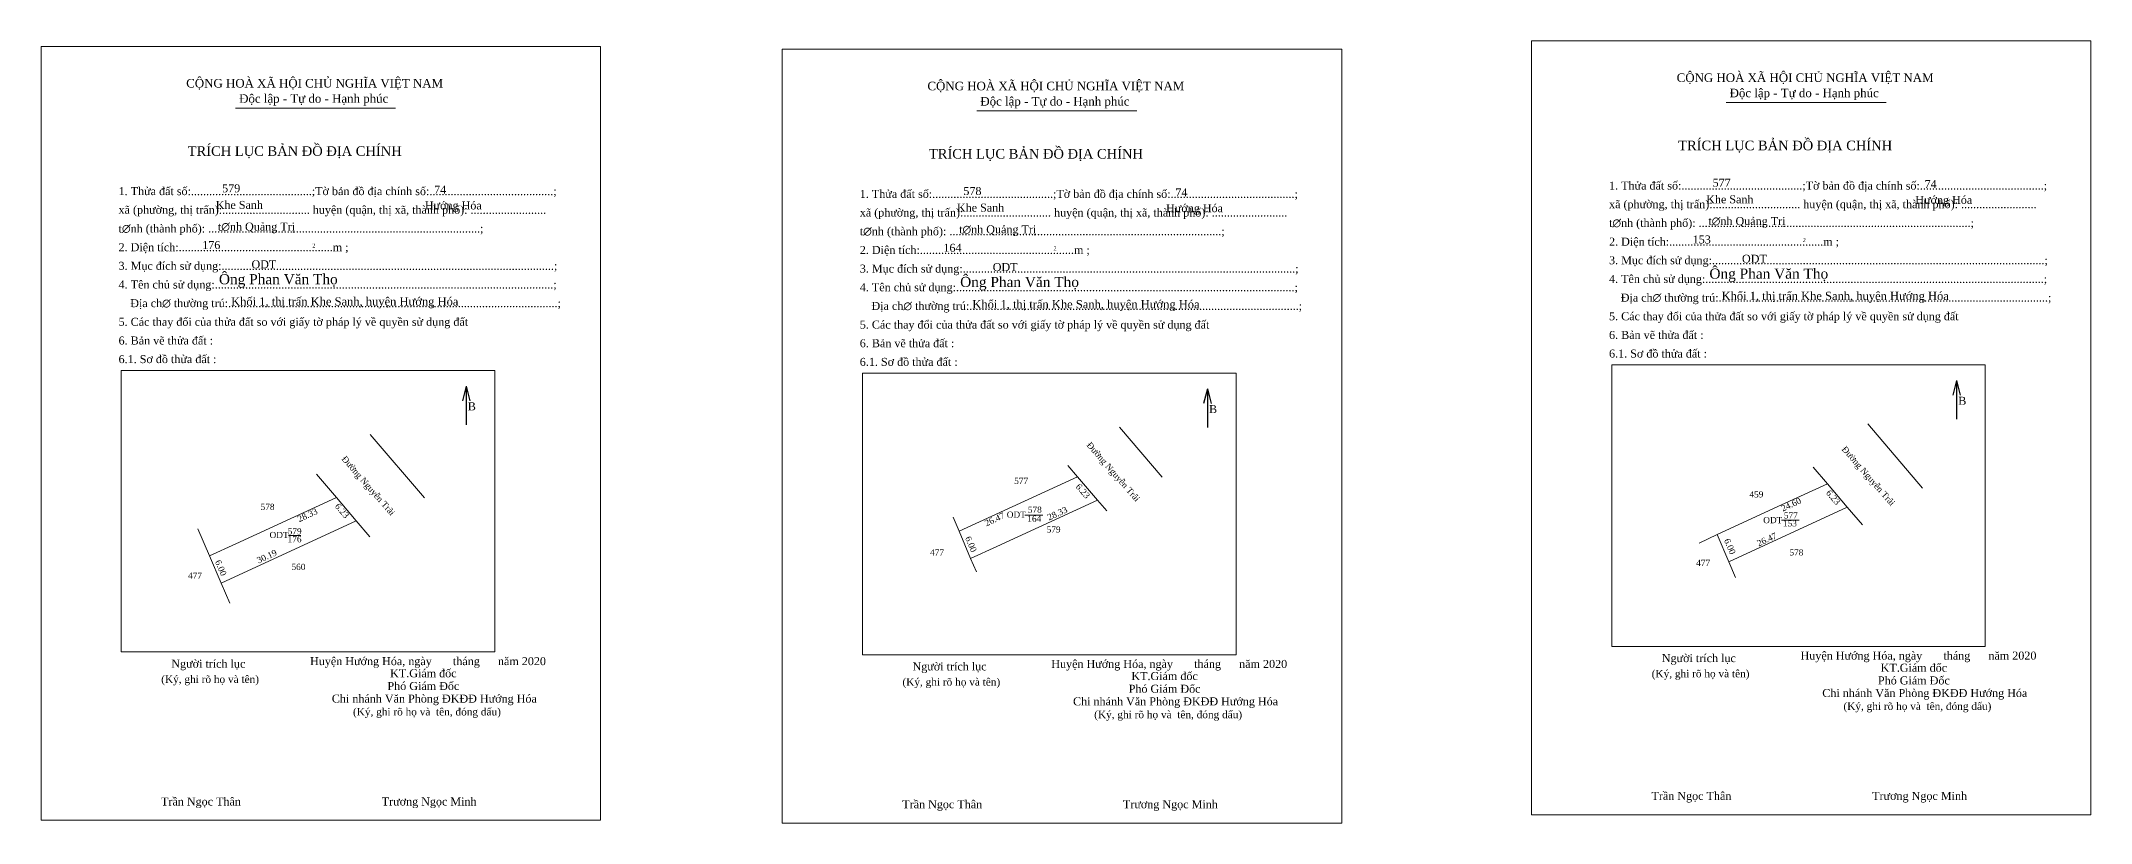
# Model space of a CAD drawing. Header units: metres. Extents: x 549612 to 552411, y 1838750 to 1839254.
# Drawn here: x 550593.6 to 551009.6, y 1838987.4 to 1839146.1 of the extents above; entities that cross this region are included whole.
import ezdxf
from ezdxf.enums import TextEntityAlignment as Align

# ---------------------------------------------------------------- set-up
doc = ezdxf.new("R2010")
doc.units = ezdxf.units.M
doc.header["$MEASUREMENT"] = 0
doc.linetypes.add('DGN Style 2', pattern=[15.8521, 9.51126, -6.34084])
doc.linetypes.add('DGN Style 3', pattern=[22.19294, 15.8521, -6.34084])
doc.layers.add('Level 10', color=7, linetype='Continuous', lineweight=0)
doc.styles.add('Style-VHtime', font='VHtime.shx')
doc.styles.add('Style-VHtimeb', font='VHtimeb.shx')
doc.styles.add('Style-Vntime', font='Vntime.shx')
doc.styles.add('Style-Vntimeb', font='Vntimeb.shx')
doc.styles.add('Style-Vntimei I 0.00000', font='Vntimei.shx')
doc.dimstyles.get("Standard").update_dxf_attribs({"dimtxt": 0.18, "dimasz": 0.18, "dimexe": 0.18, "dimexo": 0.0625, "dimgap": 0.09, "dimtad": 0, "dimtih": 1, "dimtoh": 1, "dimdec": 4, "dimzin": 0, "dimdsep": 46, "dimtxsty": 'Standard', "dimcen": 0.09, "dimadec": 0, "dimazin": 0, "dimtfac": 1, "dimtdec": 4, "dimtofl": 0, "dimtmove": 0, "dimatfit": 3, "dimfxl": 1, "dimtolj": 1, "dimtzin": 0, "dimarcsym": 0})

# ---------------------------------------------------------------- blocks, each defined once
blk = doc.blocks.new('TerminatorOpen_0.5')
at = {"color": 0, "linetype": 'ByBlock', "lineweight": -2}
for q in [(-1, 0.25), (-1, 0), (-1, -0.25)]:
    blk.add_line((0, 0), q, dxfattribs=at)

msp = doc.modelspace()

# ---------------------------------------------------------------- linework, layer by layer
at = {"layer": 'Level 10', "color": 7, "linetype": 'Continuous', "lineweight": 0, "ltscale": 19161337.188549}
for p, q in [((550633.058271, 1839132.525112), (550665.555514, 1839132.525112)), ((550935.568271, 1839133.655112), (550968.065514, 1839133.655112)), ((550783.498271, 1839131.965112), (550815.995514, 1839131.965112))]:
    msp.add_line(p, q, dxfattribs=at)
at = {"layer": 'Level 10', "color": 7, "linetype": 'Continuous', "lineweight": 13}
for p, q in [((550609.867814, 1839022.103058), (550609.867814, 1839079.272306)), ((550609.867814, 1839079.272306), (550685.68016, 1839079.272306)), ((550685.68016, 1839079.272306), (550685.68016, 1839022.103058)), ((550760.307814, 1839021.543058), (550760.307814, 1839078.712306)), ((550760.307814, 1839078.712306), (550836.12016, 1839078.712306)), ((550836.12016, 1839078.712306), (550836.12016, 1839021.543058)), ((550912.377814, 1839023.233058), (550912.377814, 1839080.402306)), ((550912.377814, 1839080.402306), (550988.19016, 1839080.402306)), ((550988.19016, 1839080.402306), (550988.19016, 1839023.233058))]:
    msp.add_line(p, q, dxfattribs=at)
at = {"layer": 'Level 10', "color": 7, "linetype": 'Continuous', "lineweight": 0}
for p, q in [((550671.39, 1839053.4), (550660.41, 1839066.25)), ((550821.13, 1839057.57), (550812.45, 1839067.74)), ((550975.48, 1839055.38), (550964.36, 1839068.4)), ((550653.52, 1839053.48), (550649.47, 1839058.22)), ((550779.9, 1839046.59), (550803.93, 1839057.68)), ((550803.93, 1839057.68), (550801.99, 1839059.94)), ((550807.98, 1839052.94), (550803.93, 1839057.68)), ((550953.27, 1839059.6), (550956.14, 1839056.24)), ((550633.11, 1839044.06), (550653.52, 1839053.48)), ((550657.57, 1839048.74), (550653.52, 1839053.48)), ((550946.82, 1839051.94), (550956.14, 1839056.24)), ((550960.19, 1839051.5), (550956.14, 1839056.24)), ((550778.68, 1839049.44), (550779.9, 1839046.59)), ((550787.57, 1839043.52), (550807.98, 1839052.94)), ((550793.28, 1839049.9), (550796.9, 1839049.9)), ((550809.88, 1839050.72), (550807.98, 1839052.94)), ((550933.8, 1839045.93), (550946.82, 1839051.94)), ((550936.16, 1839040.41), (550960.19, 1839051.5)), ((550963.26, 1839047.9), (550960.19, 1839051.5)), ((550625.44, 1839047.13), (550627.8, 1839041.61)), ((550630.16, 1839036.09), (550657.57, 1839048.74)), ((550643.81, 1839045.74), (550646.34, 1839045.74)), ((550660.35, 1839045.49), (550657.57, 1839048.74)), ((550779.9, 1839046.59), (550782.26, 1839041.07)), ((550930.09, 1839044.17), (550933.8, 1839045.93)), ((550933.8, 1839045.93), (550936.16, 1839040.41)), ((550946.83, 1839048.89), (550950.45, 1839048.89)), ((550627.8, 1839041.61), (550633.11, 1839044.06)), ((550627.8, 1839041.61), (550630.16, 1839036.09)), ((550782.26, 1839041.07), (550787.57, 1839043.52)), ((550782.26, 1839041.07), (550783.42, 1839038.35)), ((550936.16, 1839040.41), (550937.52, 1839037.23)), ((550630.16, 1839036.09), (550631.91, 1839031.99))]:
    msp.add_line(p, q, dxfattribs=at)
at = {"layer": 'Level 10', "color": 7, "linetype": 'Continuous', "lineweight": 0, "flags": 128}
for points in [[(550593.576001, 1839145.0053), (550707.137617, 1839145.0053), (550707.137617, 1838987.935365), (550593.576001, 1838987.935365), (550593.576001, 1839145.0053)], [(550896.086001, 1839146.1353), (551009.647617, 1839146.1353), (551009.647617, 1838989.065365), (550896.086001, 1838989.065365), (550896.086001, 1839146.1353)], [(550744.016001, 1839144.4453), (550857.577617, 1839144.4453), (550857.577617, 1838987.375365), (550744.016001, 1838987.375365), (550744.016001, 1839144.4453)]]:
    msp.add_lwpolyline(points, close=True, dxfattribs=at)
at = {"layer": 'Level 10', "color": 7, "linetype": 'Continuous', "lineweight": 13, "flags": 128}
for points in [[(550609.867814, 1839022.103058), (550685.68016, 1839022.103058)], [(550760.307814, 1839021.543058), (550836.12016, 1839021.543058)], [(550912.377814, 1839023.233058), (550988.19016, 1839023.233058)]]:
    msp.add_lwpolyline(points, dxfattribs=at)

# ---------------------------------------------------------------- texts
at = {"layer": 'Level 10', "color": 7, "linetype": 'Continuous', "lineweight": 0}
for s, height, style, p in [('CéNG HOµ X· HéI CHñ NGHÜA VIÖT NAM', 1.73292, 'Style-VHtimeb', (550623.05, 1839136.69)), ('CéNG HOµ X· HéI CHñ NGHÜA VIÖT NAM', 1.73292, 'Style-VHtimeb', (550773.49, 1839136.13)), ('CéNG HOµ X· HéI CHñ NGHÜA VIÖT NAM', 1.73292, 'Style-VHtimeb', (550925.56, 1839137.82)), ('§éc lËp - Tù do - H¹nh phóc', 1.73292, 'Style-Vntimeb', (550936.3, 1839134.72)), ('§éc lËp - Tù do - H¹nh phóc', 1.73292, 'Style-Vntimeb', (550633.79, 1839133.59)), ('§éc lËp - Tù do - H¹nh phóc', 1.73292, 'Style-Vntimeb', (550784.23, 1839133.03)), ('TRÝCH LôC B¶N ®å ®ÞA CHÝNH', 1.94952, 'Style-VHtimeb', (550623.35, 1839122.82)), ('TRÝCH LôC B¶N ®å ®ÞA CHÝNH', 1.94952, 'Style-VHtimeb', (550773.79, 1839122.26)), ('TRÝCH LôC B¶N ®å ®ÞA CHÝNH', 1.94952, 'Style-VHtimeb', (550925.86, 1839123.95)), ('1. Thöa ®Êt sè:........................................;Tê b¶n ®å ®Þa chÝnh sè:.........................................;', 1.62456, 'Style-Vntime', (550609.32, 1839114.84)), ('579', 1.62, 'Style-Vntime', (550630.34, 1839115.42)), ('74', 1.62, 'Style-Vntime', (550673.36, 1839115.14)), ('1. Thöa ®Êt sè:........................................;Tê b¶n ®å ®Þa chÝnh sè:.........................................;', 1.62456, 'Style-Vntime', (550759.76, 1839114.28)), ('578', 1.62, 'Style-Vntime', (550780.78, 1839114.86)), ('74', 1.62, 'Style-Vntime', (550823.8, 1839114.58)), ('1. Thöa ®Êt sè:........................................;Tê b¶n ®å ®Þa chÝnh sè:.........................................;', 1.62456, 'Style-Vntime', (550911.83, 1839115.97)), ('577', 1.62, 'Style-Vntime', (550932.85, 1839116.55)), ('74', 1.62, 'Style-Vntime', (550975.87, 1839116.27)), ('x· (ph\xadêng, thÞ trÊn):............................. huyÖn (quËn, thÞ x·, thµnh phè): .........................', 1.62414, 'Style-Vntime', (550609.32, 1839111.06)), ('Khe Sanh', 1.62, 'Style-Vntime', (550629.04, 1839112.05)), ('H\xadíng Hãa', 1.62402, 'Style-Vntime', (550671.48, 1839111.94)), ('x· (ph\xadêng, thÞ trÊn):............................. huyÖn (quËn, thÞ x·, thµnh phè): .........................', 1.62414, 'Style-Vntime', (550759.76, 1839110.5)), ('Khe Sanh', 1.62, 'Style-Vntime', (550779.48, 1839111.49)), ('H\xadíng Hãa', 1.62402, 'Style-Vntime', (550821.92, 1839111.38)), ('x· (ph\xadêng, thÞ trÊn):............................. huyÖn (quËn, thÞ x·, thµnh phè): .........................', 1.62414, 'Style-Vntime', (550911.83, 1839112.19)), ('Khe Sanh', 1.62, 'Style-Vntime', (550931.55, 1839113.18)), ('H\xadíng Hãa', 1.62402, 'Style-Vntime', (550973.99, 1839113.07)), ('t∅nh (thµnh phè): ..........................................................................................;', 1.62414, 'Style-Vntime', (550609.32, 1839107.26)), ('t∅nh Qu¶ng TrÞ', 1.62456, 'Style-Vntime', (550629.48, 1839107.64)), ('t∅nh (thµnh phè): ..........................................................................................;', 1.62414, 'Style-Vntime', (550759.76, 1839106.7)), ('t∅nh Qu¶ng TrÞ', 1.62456, 'Style-Vntime', (550779.92, 1839107.08)), ('t∅nh (thµnh phè): ..........................................................................................;', 1.62414, 'Style-Vntime', (550911.83, 1839108.39)), ('t∅nh Qu¶ng TrÞ', 1.62456, 'Style-Vntime', (550931.99, 1839108.77)), ('2. DiÖn tÝch:...................................................m ;', 1.62414, 'Style-Vntime', (550609.32, 1839103.46)), ('2. DiÖn tÝch:...................................................m ;', 1.62414, 'Style-Vntime', (550759.76, 1839102.9)), ('2. DiÖn tÝch:...................................................m ;', 1.62414, 'Style-Vntime', (550911.83, 1839104.59)), ('3. Môc ®Ých sö dông:..............................................................................................................;', 1.62456, 'Style-Vntime', (550609.32, 1839099.68)), ('3. Môc ®Ých sö dông:..............................................................................................................;', 1.62456, 'Style-Vntime', (550759.76, 1839099.12)), ('3. Môc ®Ých sö dông:..............................................................................................................;', 1.62456, 'Style-Vntime', (550911.83, 1839100.81)), ('4. Tªn chñ sö dông:................................................................................................................;', 1.62456, 'Style-Vntime', (550609.32, 1839095.89)), ('4. Tªn chñ sö dông:................................................................................................................;', 1.62456, 'Style-Vntime', (550759.76, 1839095.33)), ('4. Tªn chñ sö dông:................................................................................................................;', 1.62456, 'Style-Vntime', (550911.83, 1839097.02)), ('§Þa ch∅ th\xadêng tró:.............................................................................................................;', 1.62456, 'Style-Vntime', (550914.2, 1839093.23)), ('§Þa ch∅ th\xadêng tró:.............................................................................................................;', 1.62456, 'Style-Vntime', (550611.69, 1839092.1)), ('§Þa ch∅ th\xadêng tró:.............................................................................................................;', 1.62456, 'Style-Vntime', (550762.13, 1839091.54)), ('5. C¸c thay ®æi cña thöa ®Êt so víi giÊy tê ph¸p lý vÒ quyÒn sö dông ®Êt', 1.62456, 'Style-Vntime', (550911.83, 1839089.44)), ('5. C¸c thay ®æi cña thöa ®Êt so víi giÊy tê ph¸p lý vÒ quyÒn sö dông ®Êt', 1.62456, 'Style-Vntime', (550609.32, 1839088.31)), ('5. C¸c thay ®æi cña thöa ®Êt so víi giÊy tê ph¸p lý vÒ quyÒn sö dông ®Êt', 1.62456, 'Style-Vntime', (550759.76, 1839087.75)), ('6. B¶n vÏ thöa ®Êt :', 1.62456, 'Style-Vntime', (550911.83, 1839085.65)), ('6. B¶n vÏ thöa ®Êt :', 1.62456, 'Style-Vntime', (550609.32, 1839084.52)), ('6.1. S¬ ®å thöa ®Êt :', 1.62456, 'Style-Vntime', (550609.32, 1839080.74)), ('6. B¶n vÏ thöa ®Êt :', 1.62456, 'Style-Vntime', (550759.76, 1839083.96)), ('6.1. S¬ ®å thöa ®Êt :', 1.62456, 'Style-Vntime', (550911.83, 1839081.87)), ('6.1. S¬ ®å thöa ®Êt :', 1.62456, 'Style-Vntime', (550759.76, 1839080.18)), ('B', 1.62456, 'Style-VHtimeb', (550680.2, 1839071.15)), ('B', 1.62456, 'Style-VHtimeb', (550830.64, 1839070.59)), ('B', 1.62456, 'Style-VHtimeb', (550982.71, 1839072.28))]:
    msp.add_text(s, height=height, dxfattribs=dict(at, style=style)).set_placement(p)
for s, height, style, p in [('176', 1.62, 'Style-Vntime', (550626.3, 1839105.52)), ('2', 0.81198, 'Style-Vntime', (550648.64, 1839105.01198)), ('164', 1.62, 'Style-Vntime', (550776.74, 1839104.96)), ('2', 0.81198, 'Style-Vntime', (550799.08, 1839104.45198)), ('153', 1.62, 'Style-Vntime', (550928.81, 1839106.65)), ('2', 0.81198, 'Style-Vntime', (550951.15, 1839106.14198)), ('¤ng Phan V¨n Thä', 2.05998, 'Style-Vntime', (550629.69, 1839098.80998)), ('ODT', 1.62, 'Style-VHtime', (550636.3, 1839101.61)), ('ODT', 1.62, 'Style-VHtime', (550786.74, 1839101.05)), ('¤ng Phan V¨n Thä', 2.05998, 'Style-Vntime', (550932.2, 1839099.93998)), ('ODT', 1.62, 'Style-VHtime', (550938.81, 1839102.74)), ('¤ng Phan V¨n Thä', 2.05998, 'Style-Vntime', (550780.13, 1839098.24998)), ('Khèi 1, thÞ trÊn Khe Sanh, huyÖn H\xadíng Hãa', 1.68, 'Style-Vntime', (550934.67, 1839095.23)), ('Khèi 1, thÞ trÊn Khe Sanh, huyÖn H\xadíng Hãa', 1.68, 'Style-Vntime', (550632.16, 1839094.1)), ('Khèi 1, thÞ trÊn Khe Sanh, huyÖn H\xadíng Hãa', 1.68, 'Style-Vntime', (550782.6, 1839093.54))]:
    msp.add_text(s, height=height, dxfattribs=dict(at, style=style)).set_placement(p, align=Align.TOP_LEFT)
at = {"layer": 'Level 10', "color": 7, "linetype": 'DGN Style 3', "lineweight": 0, "style": 'Style-Vntime'}
for p in [(550659.54951, 1839055.450177), (550810.74951, 1839058.270177), (550963.99951, 1839057.430177)]:
    msp.add_text('§\xadêng NguyÔn Tr·i', height=1.24998, rotation=311.167297, dxfattribs=at).set_placement(p, align=Align.CENTER)
at = {"layer": 'Level 10', "color": 7, "linetype": 'Continuous', "lineweight": 0}
for s, height, style, p in [('577', 1.24998, 'Style-Vntime', (550792.513295, 1839057.45998)), ('459', 1.24998, 'Style-Vntime', (550941.73725, 1839054.71998)), ('578', 1.24998, 'Style-Vntime', (550639.557397, 1839052.17998)), ('164', 1.24998, 'Style-Vntime', (550795.174656, 1839049.78998)), ('578', 1.24998, 'Style-Vntime', (550795.277397, 1839051.60998)), ('577', 1.24998, 'Style-Vntime', (550948.723295, 1839050.44998)), ('579', 1.24998, 'Style-Vntime', (550645.05725, 1839047.22998)), ('176', 1.24998, 'Style-Vntime', (550645.043659, 1839045.62998)), ('579', 1.24998, 'Style-Vntime', (550799.09725, 1839047.59998)), ('153', 1.24998, 'Style-Vntime', (550948.536493, 1839048.83998)), ('477', 1.24998, 'Style-Vntime', (550775.433295, 1839042.92998)), ('477', 1.24998, 'Style-Vntime', (550930.933295, 1839040.81998)), ('578', 1.24998, 'Style-Vntime', (550949.857397, 1839042.93998)), ('477', 1.24998, 'Style-Vntime', (550624.833295, 1839038.22998)), ('560', 1.24998, 'Style-Vntime', (550645.827397, 1839039.99998)), ('Ng\xadêi trÝch lôc', 1.62456, 'Style-Vntimeb', (550627.540076, 1839020.53456)), ('HuyÖn H\xadíng Hãa, ngµy       th¸ng      n¨m 2020', 1.62456, 'Style-Vntime', (550672.124682, 1839021.04456)), ('Ng\xadêi trÝch lôc', 1.62456, 'Style-Vntimeb', (550777.980076, 1839019.97456)), ('HuyÖn H\xadíng Hãa, ngµy       th¸ng      n¨m 2020', 1.62456, 'Style-Vntime', (550822.564682, 1839020.48456)), ('Ng\xadêi trÝch lôc', 1.62456, 'Style-Vntimeb', (550930.050076, 1839021.66456)), ('HuyÖn H\xadíng Hãa, ngµy       th¸ng      n¨m 2020', 1.62456, 'Style-Vntime', (550974.634682, 1839022.17456)), ('(Ký, ghi râ hä vµ tªn)', 1.51632, 'Style-Vntimei I 0.00000', (550627.901423, 1839017.33632)), ('Phã Gi¸m §èc', 1.62456, 'Style-Vntimeb', (550671.184938, 1839016.00456)), ('KT.Gi¸m ®èc', 1.62456, 'Style-Vntimeb', (550671.180906, 1839018.58456)), ('(Ký, ghi râ hä vµ tªn)', 1.51632, 'Style-Vntimei I 0.00000', (550778.341423, 1839016.77632)), ('KT.Gi¸m ®èc', 1.62456, 'Style-Vntimeb', (550821.620906, 1839018.02456)), ('(Ký, ghi râ hä vµ tªn)', 1.51632, 'Style-Vntimei I 0.00000', (550930.411423, 1839018.46632)), ('Phã Gi¸m §èc', 1.62456, 'Style-Vntimeb', (550973.694938, 1839017.13456)), ('KT.Gi¸m ®èc', 1.62456, 'Style-Vntimeb', (550973.690906, 1839019.71456)), ('Chi nh¸nh V¨n Phßng §K§§ H\xadíng Hãa', 1.62456, 'Style-Vntimeb', (550673.406651, 1839013.44456)), ('Chi nh¸nh V¨n Phßng §K§§ H\xadíng Hãa', 1.62456, 'Style-Vntimeb', (550823.846651, 1839012.88456)), ('Phã Gi¸m §èc', 1.62456, 'Style-Vntimeb', (550821.624938, 1839015.44456)), ('Chi nh¸nh V¨n Phßng §K§§ H\xadíng Hãa', 1.62456, 'Style-Vntimeb', (550975.916651, 1839014.57456)), ('(Ký, ghi râ hä vµ  tªn, ®ãng dÊu)', 1.51632, 'Style-Vntimei I 0.00000', (550974.416015, 1839011.85632)), ('(Ký, ghi râ hä vµ  tªn, ®ãng dÊu)', 1.51632, 'Style-Vntimei I 0.00000', (550671.906015, 1839010.72632)), ('(Ký, ghi râ hä vµ  tªn, ®ãng dÊu)', 1.51632, 'Style-Vntimei I 0.00000', (550822.346015, 1839010.16632)), ('TrÇn Ngäc Th©n', 1.62414, 'Style-Vntime', (550626.043163, 1838992.55414)), ('Tr\xad¬ng Ngäc Minh', 1.62456, 'Style-Vntime', (550672.355242, 1838992.55456)), ('TrÇn Ngäc Th©n', 1.62414, 'Style-Vntime', (550776.483163, 1838991.99414)), ('Tr\xad¬ng Ngäc Minh', 1.62456, 'Style-Vntime', (550822.795242, 1838991.99456)), ('TrÇn Ngäc Th©n', 1.62414, 'Style-Vntime', (550928.553163, 1838993.68414)), ('Tr\xad¬ng Ngäc Minh', 1.62456, 'Style-Vntime', (550974.865242, 1838993.68456))]:
    msp.add_text(s, height=height, dxfattribs=dict(at, style=style)).set_placement(p, align=Align.TOP_CENTER)
at = {"layer": 'Level 10', "color": 7, "linetype": 'Continuous', "lineweight": 0, "style": 'Style-Vntime'}
for s, height, rotation, p in [('6.23', 1.2498, 310.511583, (550804.566478, 1839054.357381)), ('24.60', 1.24998, 24.773514, (550949.041662, 1839051.481479)), ('6.23', 1.24986, 310.511583, (550956.846522, 1839053.07733)), ('28.33', 1.24998, 24.773728, (550647.922679, 1839049.322726)), ('6.23', 1.24986, 310.511583, (550654.196522, 1839050.36733)), ('26.47', 1.24998, 24.773628, (550787.390696, 1839048.467192)), ('28.33', 1.24998, 24.773728, (550800.112679, 1839049.662726)), ('6.00', 1.24998, 293.148464, (550781.752916, 1839043.733348)), ('6.00', 1.24998, 293.148464, (550935.792916, 1839043.283348)), ('26.47', 1.24998, 24.773628, (550944.130696, 1839044.377192)), ('30.19', 1.24998, 24.773814, (550639.672445, 1839040.937236)), ('6.00', 1.24998, 293.148464, (550629.512916, 1839038.923348))]:
    msp.add_text(s, height=height, rotation=rotation, dxfattribs=at).set_placement(p, align=Align.CENTER)
at = {"layer": 'Level 10', "color": 7, "linetype": 'DGN Style 2', "lineweight": 0, "style": 'Style-Vntime'}
for p in [(550791.526843, 1839049.98499), (550945.056843, 1839048.86499), (550641.896843, 1839045.85499)]:
    msp.add_text('ODT', height=1.24998, dxfattribs=at).set_placement(p, align=Align.MIDDLE_CENTER)

# ---------------------------------------------------------------- leaders
at = {"layer": 'Level 10', "color": 7, "linetype": 'Continuous', "lineweight": 13}
for points in [[(550679.86, 1839076.09), (550679.86, 1839068.24)], [(550830.3, 1839075.53), (550830.3, 1839067.68)], [(550982.37, 1839077.22), (550982.37, 1839069.37)]]:
    msp.add_leader(points, dimstyle='Standard', override={"dimtxt": 3, "dimasz": 3, "dimgap": 0, "dimtxsty": 'Style-Vntime', "dimldrblk": 'TerminatorOpen_0.5'}, dxfattribs=at)

doc.saveas('drawing.dxf')
